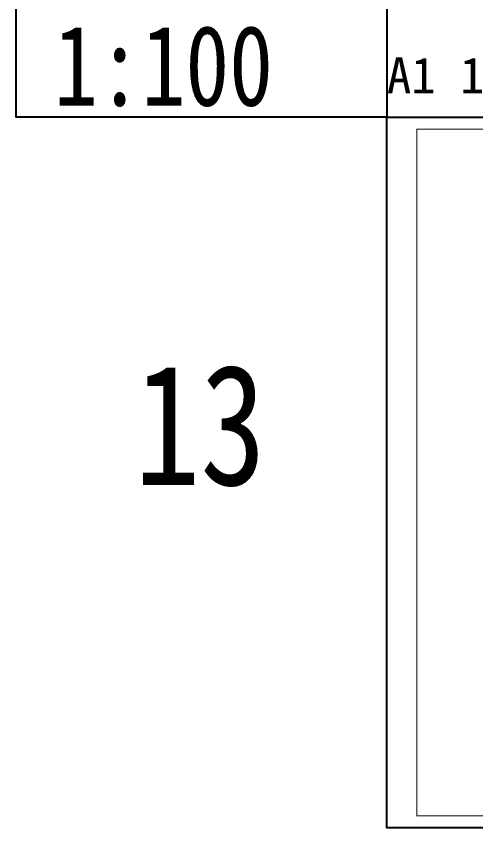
# Model space of a CAD drawing. Extents: x 27938 to 1507990, y 110129 to 923079.
# Drawn here: x 782614 to 821049, y 179207 to 247050 of the extents above; entities that cross this region are included whole.
import ezdxf

# ---------------------------------------------------------------- set-up
doc = ezdxf.new("R2010")
doc.units = 0
doc.header["$LTSCALE"] = 1000
doc.header["$MEASUREMENT"] = 0
doc.layers.add('text', color=7, linetype='Continuous')
doc.layers.add('图框', color=140, linetype='Continuous')
doc.layers.add('yichutu', color=7, linetype='Continuous', true_color=0xffffff, plot=False)
doc.styles.add('_TCH_LABEL', font='simhei.ttf')
doc.styles.add('黑体', font='simhei.ttf')

# ---------------------------------------------------------------- blocks, each defined once
blk = doc.blocks.new('TK')
at = {"layer": '图框'}
blk.add_lwpolyline([(465375, 548714), (549475, 548714), (549475, 489314), (465375, 489314)], close=True, dxfattribs=at)
blk.add_lwpolyline([(465375, 548714), (549475, 548714), (549475, 489314), (465375, 489314)], close=True, dxfattribs=at)
at = {"layer": '图框', "const_width": 100}
blk.add_lwpolyline([(548475, 490314), (548475, 547714), (467875, 547714), (467875, 490314)], close=True, dxfattribs=at)
blk = doc.blocks.new('yct-841-594-84100-59399.9999999999-100-1000.0')
at = {"layer": 'yichutu', "color": 7, "true_color": 0xffffff}
blk.add_lwpolyline([(0, 0), (0, 59400), (84100, 59400), (84100, 0)], close=True, dxfattribs=at)
at = {"layer": 'yichutu', "color": 7, "true_color": 0xffffff, "style": '_TCH_LABEL'}
blk.add_text('A1 1:100', height=3000, dxfattribs=at).set_placement((0, 61400))

msp = doc.modelspace()

# ---------------------------------------------------------------- linework, layer by layer
at = {"layer": 'text', "color": 2}
msp.add_lwpolyline([(813614.1, 238606.8), (782614.1, 238606.8), (782614.1, 256415.2), (813614.1, 256415.2)], close=True, dxfattribs=at)

# ---------------------------------------------------------------- block references
msp.add_blockref('TK', (348239.1, -310106.9))
at = {"layer": 'yichutu'}
msp.add_blockref('yct-841-594-84100-59399.9999999999-100-1000.0', (813614.1, 179206.8), dxfattribs=at)

# ---------------------------------------------------------------- texts
at = {"layer": 'text', "color": 2, "style": '黑体', "width": 0.8}
msp.add_text('1:100', height=6729.45, dxfattribs=at).set_placement((785777.3, 239563.5))
at = {"layer": 'text', "color": 1, "style": '黑体', "width": 0.8}
msp.add_text('13', height=10094.18, dxfattribs=at).set_placement((792512.3, 207853.7))

doc.saveas('drawing.dxf')
